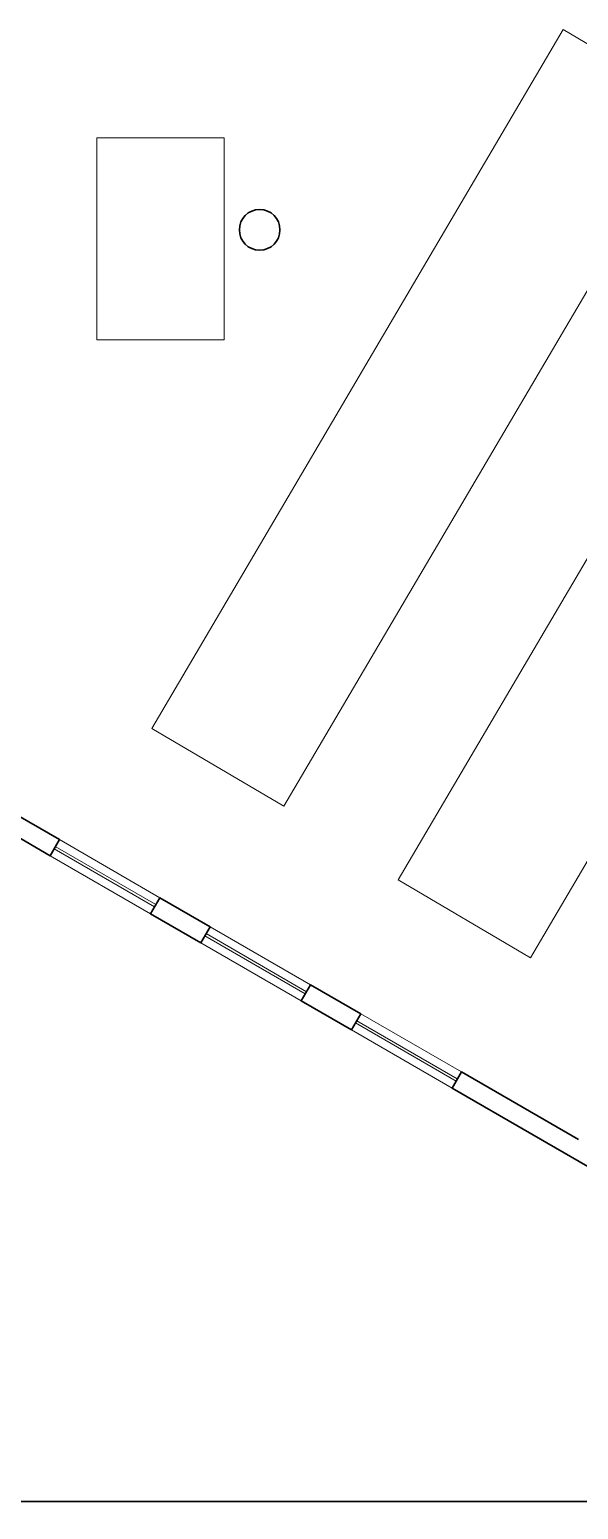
# Model space of a CAD drawing. Header units: millimetres. Extents: x 262 to 370, y -104 to 114.
# Drawn here: x 343.56 to 348.29, y -101.75 to -89.01 of the extents above; entities that cross this region are included whole.
import ezdxf

# ---------------------------------------------------------------- set-up
doc = ezdxf.new("R2010")
doc.units = ezdxf.units.MM
doc.header["$LTSCALE"] = 0.1
for name, color, linetype, lineweight in [('detalles', 2, 'Continuous', 9), ('mobiliario', 3, 'Continuous', 13), ('muros', 4, 'Continuous', 30), ('terreno', 8, 'Continuous', 35)]:
    doc.layers.add(name, color=color, linetype=linetype, lineweight=lineweight)

msp = doc.modelspace()

# ---------------------------------------------------------------- linework, layer by layer
at = {"layer": 'detalles'}
for p, q in [((343.813, -95.983), (344.679, -96.483)), ((343.733, -96.121), (344.599, -96.621)), ((345.112, -96.733), (345.978, -97.233)), ((345.032, -96.871), (345.898, -97.371)), ((346.411, -97.483), (347.277, -97.983)), ((346.331, -97.621), (347.197, -98.121))]:
    msp.add_line(p, q, dxfattribs=at)
at = {"layer": 'mobiliario', "ltscale": 0.1}
for p, q in [((343.778, -96.042), (344.644, -96.542)), ((343.767, -96.061), (344.633, -96.561)), ((345.066, -96.811), (345.932, -97.311)), ((345.077, -96.792), (345.943, -97.292)), ((346.365, -97.561), (347.231, -98.061)), ((346.376, -97.542), (347.242, -98.042))]:
    msp.add_line(p, q, dxfattribs=at)
for points in [[(348.154, -89.009), (349.291, -89.679), (345.748, -95.696), (344.61, -95.026)], [(344.137, -89.942), (345.232, -89.942), (345.232, -91.68), (344.137, -91.68)], [(350.278, -90.313), (351.416, -90.983), (347.872, -96.999), (346.734, -96.329)]]:
    msp.add_lwpolyline(points, close=True, dxfattribs=at)
at = {"layer": 'muros'}
for p, q in [((343.38, -95.733), (343.813, -95.983)), ((343.3, -95.871), (343.733, -96.121)), ((343.813, -95.983), (343.733, -96.121)), ((344.679, -96.483), (344.599, -96.621)), ((344.679, -96.483), (345.112, -96.733)), ((344.599, -96.621), (345.032, -96.871)), ((345.112, -96.733), (345.032, -96.871)), ((345.978, -97.233), (345.898, -97.371)), ((345.978, -97.233), (346.411, -97.483)), ((345.898, -97.371), (346.331, -97.621)), ((346.411, -97.483), (346.331, -97.621)), ((347.277, -97.983), (347.197, -98.121)), ((347.277, -97.983), (348.286, -98.565)), ((347.197, -98.121), (353.48, -101.749))]:
    msp.add_line(p, q, dxfattribs=at)
at = {"layer": 'muros', "ltscale": 0.1}
msp.add_circle((345.539, -90.733), 0.175, dxfattribs=at)
at = {"layer": 'terreno'}
msp.add_line((271.555, -101.68), (369.555, -101.68), dxfattribs=at)

doc.saveas('drawing.dxf')
